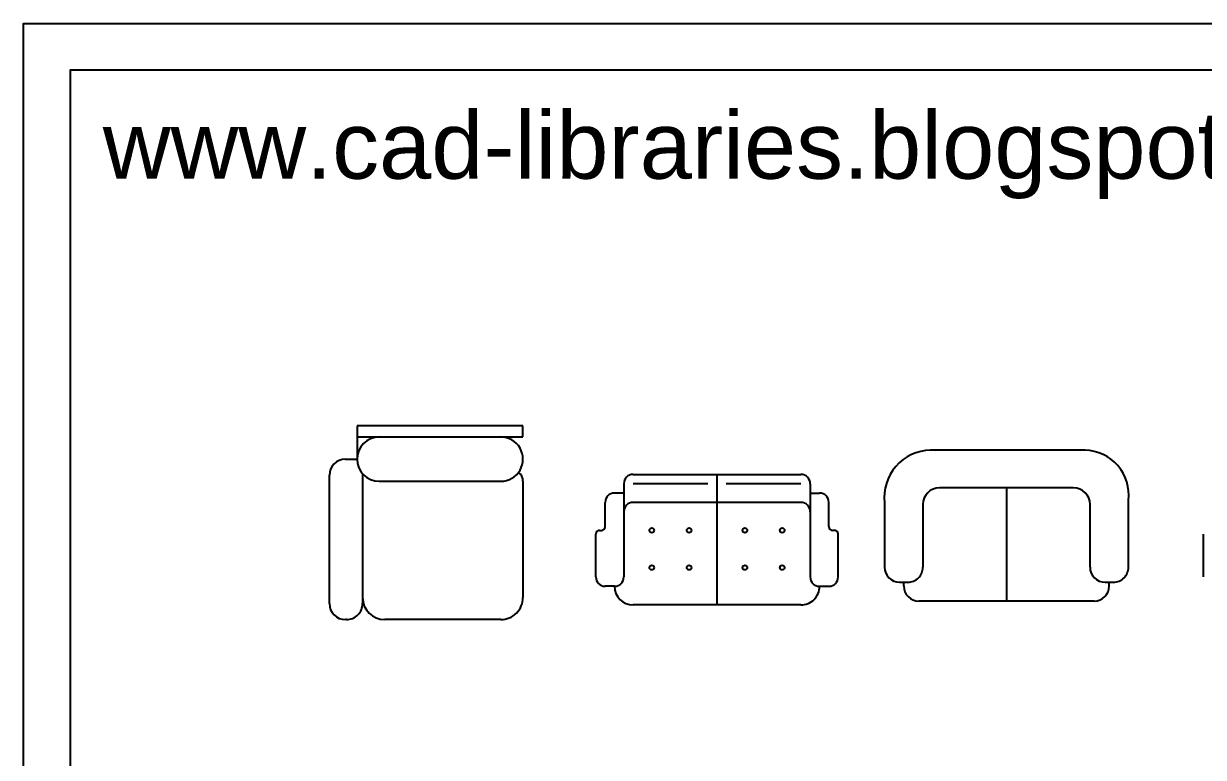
# Model space of a CAD drawing. Header units: inches. Extents: x 10.2 to 52.7, y 13.8 to 38.6.
# Drawn here: x 31.73 to 40.26, y 33.31 to 38.6 of the extents above; entities that cross this region are included whole.
import ezdxf

# ---------------------------------------------------------------- set-up
doc = ezdxf.new("R2010")
doc.units = ezdxf.units.IN
doc.header["$MEASUREMENT"] = 0
doc.layers.add('1', color=1, linetype='Continuous')
doc.layers.add('kadrbm', color=4, linetype='Continuous')
doc.styles.add('bmmm', font='swissel.ttf')

# ---------------------------------------------------------------- blocks, each defined once
blk = doc.blocks.new('kadrbm')
at = {"layer": 'kadrbm', "color": 4}
blk.add_lwpolyline([(0, 0), (0, 24.7972), (21, 24.7972), (21, 0), (0, 0)], close=True, dxfattribs=at)
blk.add_lwpolyline([(20.6631, 0.3257), (20.6631, 24.4603), (0.3369, 24.4603), (0.3369, 0.3257), (20.6631, 0.3257)], dxfattribs=at)
at = {"layer": 'kadrbm', "color": 211, "true_color": 0xf674fb, "style": 'bmmm'}
blk.add_text('www.cad-libraries.blogspot.com', height=0.485134, dxfattribs=at).set_placement((0.5726, 23.6772))

msp = doc.modelspace()

# ---------------------------------------------------------------- linework, layer by layer
at = {"layer": '1'}
for p, q in [((35.3398, 35.6989), (34.1411, 35.6989)), ((34.1411, 35.6989), (34.1411, 35.4592)), ((35.3398, 35.619), (35.3398, 35.6989)), ((34.1411, 35.619), (35.3398, 35.619)), ((34.058, 35.4592), (34.1411, 35.4592)), ((39.3999, 35.5239), (38.2834, 35.5239)), ((33.9413, 34.4171), (33.9413, 35.3425)), ((34.181, 35.3534), (34.181, 34.4171)), ((34.3009, 35.2993), (35.18, 35.2993)), ((35.3398, 35.2993), (35.3398, 34.4602)), ((36.1357, 35.3489), (37.3473, 35.3489)), ((36.7415, 34.4065), (36.7415, 35.3489)), ((36.0684, 35.2142), (36.0011, 35.2142)), ((36.0684, 35.2816), (36.0684, 34.6084)), ((36.6742, 35.2816), (36.1357, 35.2816)), ((37.3473, 35.2816), (36.8088, 35.2816)), ((37.4146, 35.2816), (37.4146, 34.6084)), ((37.4146, 35.2142), (37.4819, 35.2142)), ((39.3154, 35.2523), (38.3498, 35.2523)), ((38.8326, 35.2523), (38.8326, 34.4346)), ((35.9338, 34.9719), (35.9338, 35.147)), ((37.3473, 35.147), (36.1357, 35.147)), ((37.5493, 34.9719), (37.5493, 35.147)), ((37.9515, 35.1437), (37.9515, 34.682)), ((38.2291, 35.1316), (38.2291, 34.679)), ((39.4361, 34.679), (39.4361, 35.1316)), ((39.7137, 34.682), (39.7137, 35.1618)), ((35.8934, 34.945), (35.9068, 34.945)), ((37.5896, 34.945), (37.5762, 34.945)), ((35.8664, 34.6084), (35.8664, 34.9181)), ((37.6166, 34.6084), (37.6166, 34.9181)), ((40.2552, 34.6084), (40.2552, 34.9181)), ((36.0011, 34.5411), (35.9338, 34.5411)), ((37.4819, 34.5411), (37.5493, 34.5411)), ((38.0601, 34.5704), (38.1205, 34.5704)), ((38.0903, 34.5432), (38.0903, 34.5704)), ((39.5447, 34.5704), (39.6051, 34.5704)), ((39.5749, 34.5432), (39.5749, 34.5704)), ((39.4663, 34.4346), (38.1989, 34.4346)), ((37.3473, 34.4065), (36.1357, 34.4065)), ((34.0644, 34.3004), (34.058, 34.3004)), ((35.18, 34.3004), (34.3409, 34.3004))]:
    msp.add_line(p, q, dxfattribs=at)
for centre in [(36.2703, 34.945), (36.5396, 34.945), (36.9434, 34.945), (37.2127, 34.945), (36.2703, 34.6758), (36.5396, 34.6758), (36.9434, 34.6758), (37.2127, 34.6758)]:
    msp.add_circle(centre, 0.0171, dxfattribs=at)
for centre, radius, start, end in [((34.3009, 35.4592), 0.1598, 90.0001, 270), ((35.18, 35.4592), 0.1598, 270, 90.0001), ((34.058, 35.3425), 0.1167, 90, 180), ((38.2909, 35.1824), 0.3416, 91.2564, 186.501), ((39.3924, 35.2004), 0.3236, 353.159, 88.6697), ((35.2599, 35.2993), 0.0799, 0, 53.1302), ((36.1357, 35.2816), 0.0673, 90, 180), ((37.3473, 35.2816), 0.0673, 0, 90), ((36.0011, 35.147), 0.0673, 90, 180), ((37.4819, 35.147), 0.0673, 0, 90), ((38.3498, 35.1316), 0.1207, 90, 180), ((39.3154, 35.1316), 0.1207, 0, 90), ((36.1357, 35.0796), 0.0673, 90, 180), ((37.3473, 35.0796), 0.0673, 0, 90), ((35.8934, 34.9181), 0.0269, 90, 180), ((35.9068, 34.9719), 0.0269, 270, 0), ((37.5762, 34.9719), 0.0269, 180, 270), ((37.5896, 34.9181), 0.0269, 0, 90), ((35.9338, 34.6084), 0.0673, 180, 270), ((36.0011, 34.6084), 0.0673, 270, 0.00001), ((37.4819, 34.6084), 0.0673, 180, 270), ((37.5493, 34.6084), 0.0673, 270, 0), ((38.0601, 34.679), 0.1086, 180, 270), ((38.1205, 34.679), 0.1086, 270, 0.00001), ((39.5447, 34.679), 0.1086, 180, 270), ((39.6051, 34.679), 0.1086, 270, 0.00001), ((36.1357, 34.5411), 0.1346, 180, 270), ((37.3473, 34.5411), 0.1346, 270, 0.00001), ((38.1989, 34.5432), 0.1086, 180, 270), ((39.4663, 34.5432), 0.1086, 270, 0), ((34.3409, 34.4602), 0.1598, 180, 270), ((35.18, 34.4602), 0.1598, 270, 0.00006), ((34.058, 34.4171), 0.1167, 180, 270), ((34.0644, 34.4171), 0.1167, 270, 0.00001)]:
    msp.add_arc(centre, radius, start, end, dxfattribs=at)

# ---------------------------------------------------------------- block references
at = {"layer": 'kadrbm'}
msp.add_blockref('kadrbm', (31.7322, 13.8067), dxfattribs=at)

doc.saveas('drawing.dxf')
